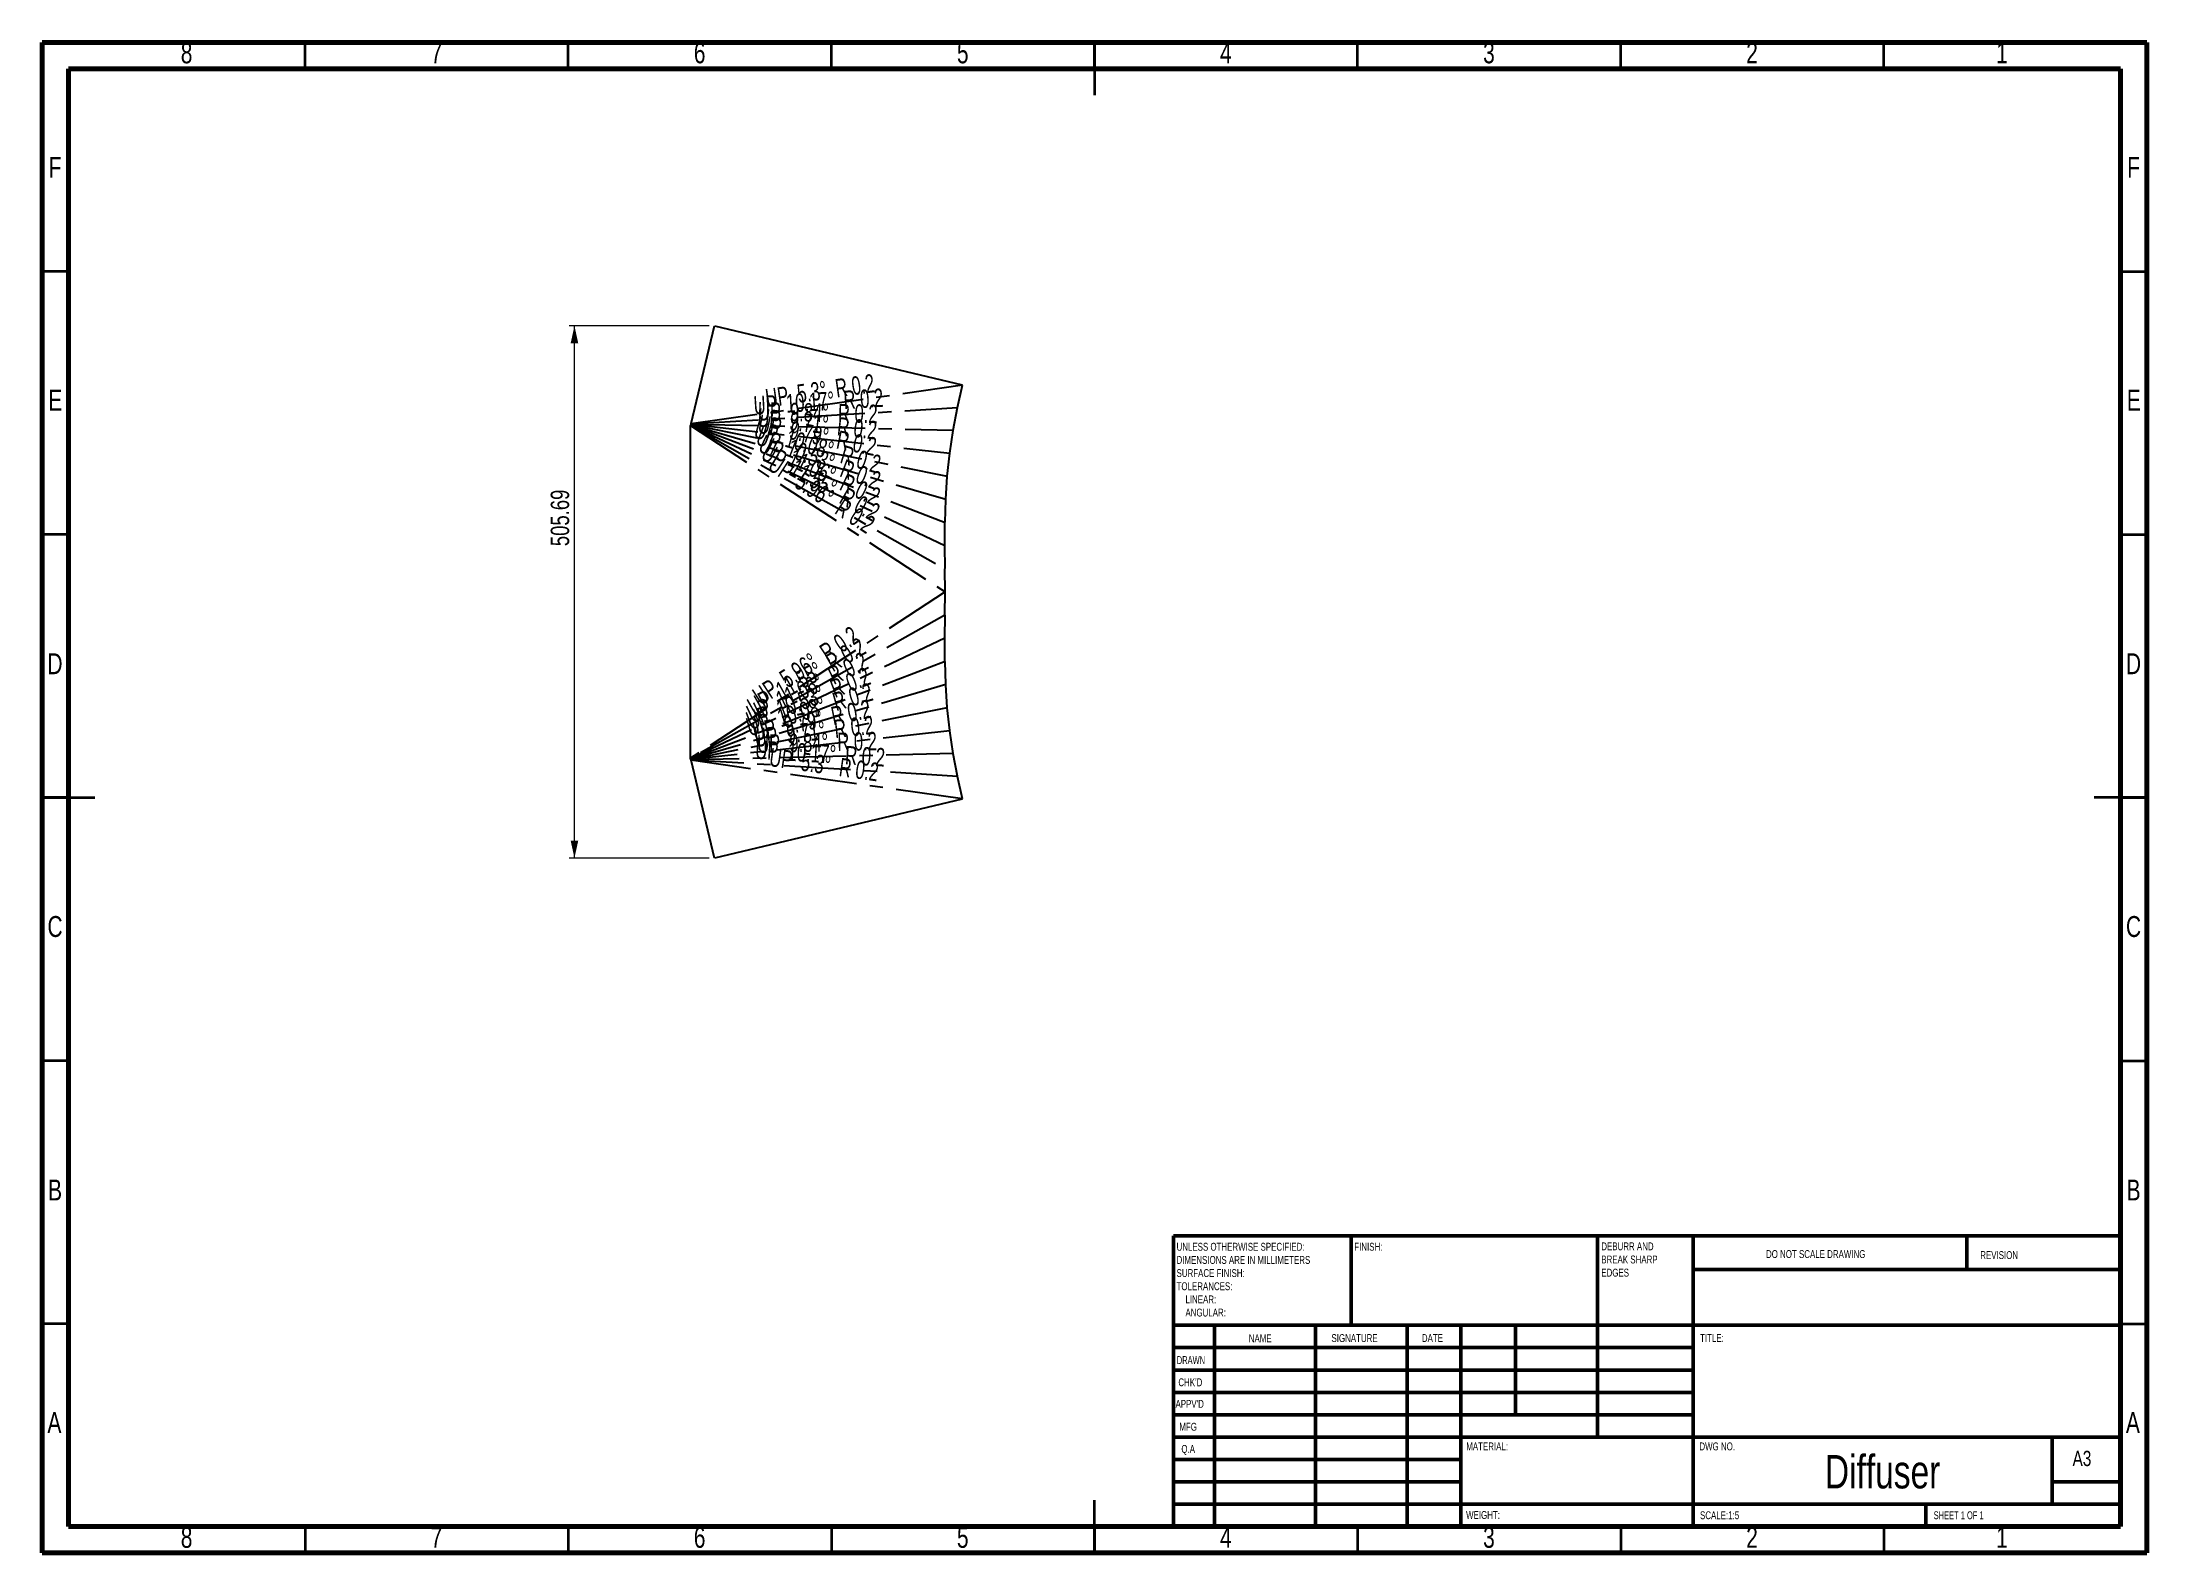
# Model space of a CAD drawing. Header units: millimetres. Extents: x 15 to 415, y 5 to 292.
import ezdxf

# ---------------------------------------------------------------- set-up
doc = ezdxf.new("R2010")
doc.units = ezdxf.units.MM
doc.linetypes.add('CENTERX2', pattern=[20.32, 12.7, -2.54, 2.54, -2.54])
doc.styles.add('SLDTEXTSTYLE0', font='TXT', dxfattribs={"width": 0.75})
doc.styles.add('SLDTEXTSTYLE1', font='TXT', dxfattribs={"width": 0.686449})
doc.styles.add('SLDTEXTSTYLE2', font='TXT', dxfattribs={"width": 0.6875})
doc.styles.add('SLDTEXTSTYLE3', font='TXT', dxfattribs={"width": 0.676471})
doc.styles.add('SLDTEXTSTYLE4', font='TXT', dxfattribs={"width": 0.671875})
doc.styles.add('SLDTEXTSTYLE5', font='TXT', dxfattribs={"width": 0.666667})
doc.dimstyles.new('SLDDIMSTYLE0', dxfattribs={"dimtxt": 3.5, "dimasz": 3.302, "dimexe": 0, "dimexo": 0.0625, "dimgap": 0.875, "dimtad": 1, "dimlfac": 5, "dimrnd": 1e-09, "dimzin": 12, "dimdsep": 46, "dimtxsty": 'SLDTEXTSTYLE0', "dimsah": 1, "dimcen": 0.09, "dimadec": 0, "dimazin": 3, "dimtfac": 1, "dimtofl": 0, "dimtmove": 0, "dimatfit": 3, "dimfxl": 0, "dimfrac": 2, "dimtolj": 1, "dimtzin": 12, "dimarcsym": 0})

# ---------------------------------------------------------------- blocks, each defined once
blk = doc.blocks.new('SW_NOTE_0')
at = {"color": 0, "linetype": 'Continuous', "lineweight": 0, "char_height": 1.5, "attachment_point": 1, "style": 'SLDTEXTSTYLE0'}
for s, insert in [('UNLESS OTHERWISE SPECIFIED:', (0, 1.93)), ('SURFACE FINISH:', (0, -3.07)), ('DIMENSIONS ARE IN MILLIMETERS', (0, -0.57)), ('TOLERANCES:', (0, -5.57)), ('ANGULAR:', (1.69, -10.57)), ('LINEAR:', (1.69, -8.07))]:
    blk.add_mtext(s, dxfattribs=dict(at, insert=insert))
blk = doc.blocks.new('SW_NOTE_1')
at = {"color": 0, "linetype": 'Continuous', "lineweight": 0, "char_height": 1.5, "attachment_point": 1, "style": 'SLDTEXTSTYLE0'}
for s, insert in [('DEBURR AND', (0, 1.93)), ('BREAK SHARP', (0, -0.57)), ('EDGES', (0, -3.07))]:
    blk.add_mtext(s, dxfattribs=dict(at, insert=insert))
blk = doc.blocks.new('_D')
at = {"color": 7, "linetype": 'Continuous', "lineweight": 18}
for p, q in [((141.75, 238.16), (115.17, 238.16)), ((116.17, 137.02), (116.17, 238.16)), ((141.75, 137.02), (115.17, 137.02))]:
    blk.add_line(p, q, dxfattribs=at)
for points in [[(116.17, 238.16), (115.45, 234.85), (116.89, 234.85)], [(116.17, 137.02), (116.89, 140.32), (115.45, 140.32)]]:
    blk.add_solid(points, dxfattribs=at)
at = {"color": 7, "linetype": 'Continuous', "lineweight": 18, "insert": (111.66, 196.29), "char_height": 3.5, "attachment_point": 1, "rotation": 90, "style": 'SLDTEXTSTYLE0'}
blk.add_mtext('505.69', dxfattribs=at)

msp = doc.modelspace()

# ---------------------------------------------------------------- linework, layer by layer
at = {"color": 7, "linetype": 'Continuous', "lineweight": 70}
for p, q in [((15, 5), (15, 292)), ((15, 292), (415, 292)), ((415, 292), (415, 5)), ((20, 10), (20, 287)), ((20, 287), (410, 287)), ((410, 287), (410, 10)), ((410, 10), (20, 10)), ((415, 5), (15, 5))]:
    msp.add_line(p, q, dxfattribs=at)
at = {"color": 7, "linetype": 'Continuous', "lineweight": 35}
for p, q in [((65, 287), (65, 292)), ((115, 287), (115, 292)), ((165, 287), (165, 292)), ((215, 292), (215, 282)), ((215, 287), (215, 292)), ((265, 287), (265, 292)), ((315, 287), (315, 292)), ((365, 287), (365, 292)), ((20, 248.5), (15, 248.5)), ((410, 248.5), (415, 248.5)), ((20, 198.5), (15, 198.5)), ((410, 198.5), (415, 198.5)), ((15, 148.5), (25, 148.5)), ((20, 148.5), (15, 148.5)), ((415, 148.5), (405, 148.5)), ((410, 148.5), (415, 148.5)), ((20, 98.5), (15, 98.5)), ((410, 98.5), (415, 98.5)), ((20, 48.5), (15, 48.5)), ((410, 48.5), (415, 48.5)), ((215, 5), (215, 15)), ((65, 10), (65, 5)), ((115, 10), (115, 5)), ((165, 10), (165, 5)), ((215, 10), (215, 5)), ((265, 10), (265, 5)), ((315, 10), (315, 5)), ((365, 10), (365, 5))]:
    msp.add_line(p, q, dxfattribs=at)
at = {"color": 7, "linetype": 'Continuous', "lineweight": 25}
for p, q in [((138.3296, 219.5777), (142.7538, 238.1562)), ((142.7538, 238.1562), (189.8825, 226.9332)), ((188.9386, 222.6605), (189.8902, 226.9073)), ((189.8902, 226.9073), (189.8825, 226.9332)), ((188.1317, 218.3341), (188.9398, 222.609)), ((188.9398, 222.609), (188.9386, 222.6605)), ((138.3297, 219.5777), (138.2326, 219.185)), ((138.2326, 155.99), (138.2326, 219.185)), ((187.4917, 213.9804), (188.1296, 218.2843)), ((188.1296, 218.2843), (188.1317, 218.3341)), ((187.0296, 209.6046), (187.4862, 213.9316)), ((187.4862, 213.9316), (187.4917, 213.9804)), ((186.7399, 205.2143), (187.0206, 209.5559)), ((187.0206, 209.5559), (187.0296, 209.6046)), ((186.6002, 200.8164), (186.7272, 205.1648)), ((186.7272, 205.1648), (186.7399, 205.2143)), ((186.5711, 196.4162), (186.5836, 200.7657)), ((186.5836, 200.7657), (186.6002, 200.8164)), ((186.5505, 196.364), (186.5711, 196.4162)), ((186.5971, 192.0155), (186.5505, 196.364)), ((186.5725, 191.9623), (186.5971, 192.0155)), ((186.6082, 187.5875), (186.5725, 191.9623)), ((186.5725, 183.2128), (186.6082, 187.5875)), ((186.5505, 178.811), (186.5971, 183.1596)), ((186.5971, 183.1596), (186.5725, 183.2128)), ((186.5711, 178.7588), (186.5505, 178.811)), ((186.5836, 174.4093), (186.5711, 178.7588)), ((186.6002, 174.3586), (186.5836, 174.4093)), ((186.7272, 170.0102), (186.6002, 174.3586)), ((186.7399, 169.9608), (186.7272, 170.0102)), ((187.0206, 165.6191), (186.7399, 169.9608)), ((187.0296, 165.5704), (187.0206, 165.6191)), ((187.4862, 161.2435), (187.0296, 165.5704)), ((187.4917, 161.1946), (187.4862, 161.2435)), ((188.1296, 156.8907), (187.4917, 161.1946)), ((188.1317, 156.841), (188.1296, 156.8907)), ((188.9398, 152.566), (188.1317, 156.841)), ((138.3297, 155.5973), (138.2326, 155.99)), ((142.7538, 137.0188), (138.3296, 155.5973)), ((188.9386, 152.5145), (188.9398, 152.566)), ((189.8902, 148.2678), (188.9386, 152.5145)), ((189.8825, 148.2418), (142.7538, 137.0188)), ((189.8825, 148.2418), (189.8902, 148.2678))]:
    msp.add_line(p, q, dxfattribs=at)
at = {"color": 7, "linetype": 'CENTERX2'}
for p, q in [((138.3262, 219.5637), (189.8864, 226.9203)), ((138.3815, 219.5337), (188.9392, 222.6347)), ((138.2364, 219.2005), (186.6082, 187.5937)), ((138.3133, 219.3611), (186.7336, 205.1895)), ((138.3186, 219.1977), (186.5848, 191.9889)), ((138.3487, 219.2996), (186.5919, 200.7911)), ((138.3492, 219.3979), (187.0251, 209.5803)), ((138.3507, 219.2423), (186.5608, 196.3901)), ((138.3775, 219.4396), (187.489, 213.956)), ((138.3918, 219.4858), (188.1307, 218.3092)), ((186.6082, 187.5814), (138.2364, 155.9745)), ((186.5848, 183.1862), (138.3186, 155.9773)), ((186.5608, 178.7849), (138.3507, 155.9327)), ((186.5919, 174.3839), (138.3487, 155.8754)), ((186.7336, 169.9855), (138.3133, 155.8139)), ((187.0251, 165.5947), (138.3492, 155.7772)), ((187.489, 161.219), (138.3775, 155.7355)), ((188.1307, 156.8658), (138.3918, 155.6892)), ((189.8864, 148.2548), (138.3262, 155.6113)), ((188.9392, 152.5403), (138.3815, 155.6413))]:
    msp.add_line(p, q, dxfattribs=at)
at = {"color": 7, "linetype": 'Continuous', "lineweight": 50}
for p, q in [((230, 65.25), (410, 65.25)), ((230, 65.25), (230, 10)), ((263.8, 48.25), (263.8, 65.25)), ((310.6, 65.25), (310.6, 27)), ((328.8, 65.25), (328.8, 10)), ((380.8, 58.875), (380.8, 65.25)), ((410, 58.875), (328.8, 58.875)), ((410, 48.25), (230, 48.25)), ((237.8, 48.25), (237.8, 10)), ((256.991, 48.25), (256.991, 10)), ((274.3989, 48.25), (274.3989, 10)), ((284.6, 10), (284.6, 48.25)), ((295, 31.25), (295, 48.25)), ((328.8, 44), (230, 44)), ((328.8, 39.75), (230, 39.75)), ((328.8, 35.5), (230, 35.5)), ((328.8, 31.25), (230, 31.25)), ((284.6, 27), (230, 27)), ((284.6, 27), (410, 27)), ((397, 14.25), (397, 27)), ((284.6, 22.7499), (230, 22.7499)), ((284.6, 18.5), (230, 18.5)), ((410, 18.5), (397, 18.5)), ((230, 14.25), (410, 14.25)), ((373, 10), (373, 14.25))]:
    msp.add_line(p, q, dxfattribs=at)

# ---------------------------------------------------------------- block references
at = {"color": 7, "linetype": 'Continuous', "lineweight": 0}
for name, p in [('SW_NOTE_1', (311.3092, 62.0695)), ('SW_NOTE_0', (230.5937, 61.9874))]:
    msp.add_blockref(name, p, dxfattribs=at)

# ---------------------------------------------------------------- texts
for s, insert, char_height, attachment_point, style in [('8', (42.46, 292.0042), 3.9687, 2, 'SLDTEXTSTYLE0'), ('7', (89.96, 292.0042), 3.9687, 2, 'SLDTEXTSTYLE0'), ('6', (139.96, 292.0042), 3.9687, 2, 'SLDTEXTSTYLE0'), ('5', (189.96, 292.0042), 3.9687, 2, 'SLDTEXTSTYLE0'), ('4', (239.96, 292.0042), 3.9687, 2, 'SLDTEXTSTYLE0'), ('3', (289.96, 292.0042), 3.9687, 2, 'SLDTEXTSTYLE0'), ('2', (339.96, 292.0042), 3.9687, 2, 'SLDTEXTSTYLE0'), ('1', (387.46, 292.0042), 3.9687, 2, 'SLDTEXTSTYLE0'), ('F', (17.4577, 270.2542), 3.9687, 2, 'SLDTEXTSTYLE0'), ('F', (412.4577, 270.2542), 3.9687, 2, 'SLDTEXTSTYLE0'), ('E', (17.5078, 226.0042), 3.9687, 2, 'SLDTEXTSTYLE0'), ('E', (412.5078, 226.0042), 3.9687, 2, 'SLDTEXTSTYLE0'), ('D', (17.4527, 175.9336), 3.9687, 2, 'SLDTEXTSTYLE0'), ('D', (412.4527, 175.9336), 3.9687, 2, 'SLDTEXTSTYLE0'), ('C', (17.4587, 126.0042), 3.9687, 2, 'SLDTEXTSTYLE0'), ('C', (412.4587, 126.0042), 3.9687, 2, 'SLDTEXTSTYLE0'), ('B', (17.4706, 75.9336), 3.9687, 2, 'SLDTEXTSTYLE0'), ('B', (412.4706, 75.9336), 3.9687, 2, 'SLDTEXTSTYLE0'), ('FINISH:', (264.3713, 63.9193), 1.5, 1, 'SLDTEXTSTYLE0'), ('DO NOT SCALE DRAWING', (342.6146, 62.533), 1.5, 1, 'SLDTEXTSTYLE0'), ('REVISION', (383.3276, 62.3349), 1.5, 1, 'SLDTEXTSTYLE0'), ('NAME', (244.3222, 46.5015), 1.5, 1, 'SLDTEXTSTYLE0'), ('SIGNATURE', (260.0336, 46.5618), 1.5, 1, 'SLDTEXTSTYLE0'), ('DATE', (277.2147, 46.5762), 1.5, 1, 'SLDTEXTSTYLE0'), ('TITLE:', (330.0902, 46.5762), 1.5, 1, 'SLDTEXTSTYLE0'), ('DRAWN', (230.6434, 42.3848), 1.5, 1, 'SLDTEXTSTYLE1'), ("CHK'D", (230.9392, 38.1619), 1.5, 1, 'SLDTEXTSTYLE0'), ("APPV'D", (230.4017, 34.0659), 1.5, 1, 'SLDTEXTSTYLE0'), ('A', (17.3397, 31.7542), 3.9687, 2, 'SLDTEXTSTYLE0'), ('MFG', (231.124, 29.7158), 1.5, 1, 'SLDTEXTSTYLE0'), ('A', (412.3397, 31.7542), 3.9687, 2, 'SLDTEXTSTYLE0'), ('Q.A', (231.509, 25.5047), 1.5, 1, 'SLDTEXTSTYLE0'), ('MATERIAL:', (285.6459, 25.9861), 1.5, 1, 'SLDTEXTSTYLE0'), ('DWG NO.', (329.953, 25.9861), 1.5, 1, 'SLDTEXTSTYLE0'), ('A3', (400.8712, 24.4064), 2.91042, 1, 'SLDTEXTSTYLE0'), ('Diffuser', (364.7738, 23.6069), 6.35, 2, 'SLDTEXTSTYLE0'), ('WEIGHT:', (285.6178, 12.9493), 1.4986, 1, 'SLDTEXTSTYLE0'), ('SCALE:1:5', (330.074, 12.9001), 1.5, 1, 'SLDTEXTSTYLE0'), ('SHEET 1 OF 1', (374.4783, 12.9001), 1.5, 1, 'SLDTEXTSTYLE2'), ('8', (42.46, 9.9336), 3.9687, 2, 'SLDTEXTSTYLE0'), ('7', (89.96, 9.9336), 3.9687, 2, 'SLDTEXTSTYLE0'), ('6', (139.96, 9.9336), 3.9687, 2, 'SLDTEXTSTYLE0'), ('5', (189.96, 9.9336), 3.9687, 2, 'SLDTEXTSTYLE0'), ('4', (239.96, 9.9336), 3.9687, 2, 'SLDTEXTSTYLE0'), ('3', (289.96, 9.9336), 3.9687, 2, 'SLDTEXTSTYLE0'), ('2', (339.96, 9.9336), 3.9687, 2, 'SLDTEXTSTYLE0'), ('1', (387.46, 9.9336), 3.9687, 2, 'SLDTEXTSTYLE0')]:
    msp.add_mtext(s, dxfattribs=dict(at, insert=insert, char_height=char_height, attachment_point=attachment_point, style=style))
at = {"color": 7, "linetype": 'Continuous', "lineweight": 0, "char_height": 3.5, "attachment_point": 2}
for s, insert, rotation, style in [('UP  5.3°  R 0.2', (162.5865, 227.5701), 8.120132, 'SLDTEXTSTYLE5'), ('UP  10.17°  R 0.2', (162.423, 225.5162), 3.50995, 'SLDTEXTSTYLE3'), ('UP  10.08°  R 0.2', (162.8624, 216.8643), 343.686375, 'SLDTEXTSTYLE3'), ('UP  9.71°  R 0.2', (162.5098, 221.2725), 353.628975, 'SLDTEXTSTYLE4'), ('UP  9.79°  R 0.2', (162.6666, 219.0833), 348.596836, 'SLDTEXTSTYLE4'), ('UP  9.84°  R 0.2', (162.4394, 223.4176), 358.644859, 'SLDTEXTSTYLE4'), ('UP  10.53°  R 0.2', (163.1822, 214.5914), 339.01065, 'SLDTEXTSTYLE3'), ('UP  11.06°  R 0.2', (163.5122, 212.2948), 334.638466, 'SLDTEXTSTYLE3'), ('UP  11.55°  R 0.2', (163.8217, 209.9861), 330.588974, 'SLDTEXTSTYLE3'), ('UP  5.96°  R 0.2', (164.1062, 207.6716), 326.838766, 'SLDTEXTSTYLE4'), ('UP  5.96°  R 0.2', (159.1838, 175.0367), 33.161234, 'SLDTEXTSTYLE4'), ('UP  11.06°  R 0.2', (159.6577, 171.0118), 25.361534, 'SLDTEXTSTYLE3'), ('UP  11.55°  R 0.2', (159.4026, 173.028), 29.411026, 'SLDTEXTSTYLE3'), ('UP  10.53°  R 0.2', (159.9589, 168.9854), 20.98935, 'SLDTEXTSTYLE3'), ('UP  10.08°  R 0.2', (160.3347, 166.9473), 16.313625, 'SLDTEXTSTYLE3'), ('UP  9.79°  R 0.2', (160.8874, 164.913), 11.403164, 'SLDTEXTSTYLE4'), ('UP  9.71°  R 0.2', (161.5112, 162.8459), 6.371025, 'SLDTEXTSTYLE4'), ('UP  9.84°  R 0.2', (162.2266, 160.7537), 1.355141, 'SLDTEXTSTYLE4'), ('UP  10.17°  R 0.2', (162.9739, 158.6408), 356.49005, 'SLDTEXTSTYLE3'), ('UP  5.3°  R 0.2', (163.8575, 156.5136), 351.879868, 'SLDTEXTSTYLE5')]:
    msp.add_mtext(s, dxfattribs=dict(at, insert=insert, rotation=rotation, style=style))

# ---------------------------------------------------------------- dimensions: what is measured, and where the dimension line sits
at = {"color": 7, "linetype": 'Continuous', "lineweight": 18}
dim = msp.add_linear_dim(base=(116.172, 238.1562), p1=(142.7538, 137.0188), p2=(142.7538, 238.1562), angle=90, dimstyle='SLDDIMSTYLE0', dxfattribs=at)
dim.commit()
dim.dimension.update_dxf_attribs({"geometry": '_D', "text_midpoint": (116.172, 203.3971), "dimtype": 160})

doc.saveas('drawing.dxf')
